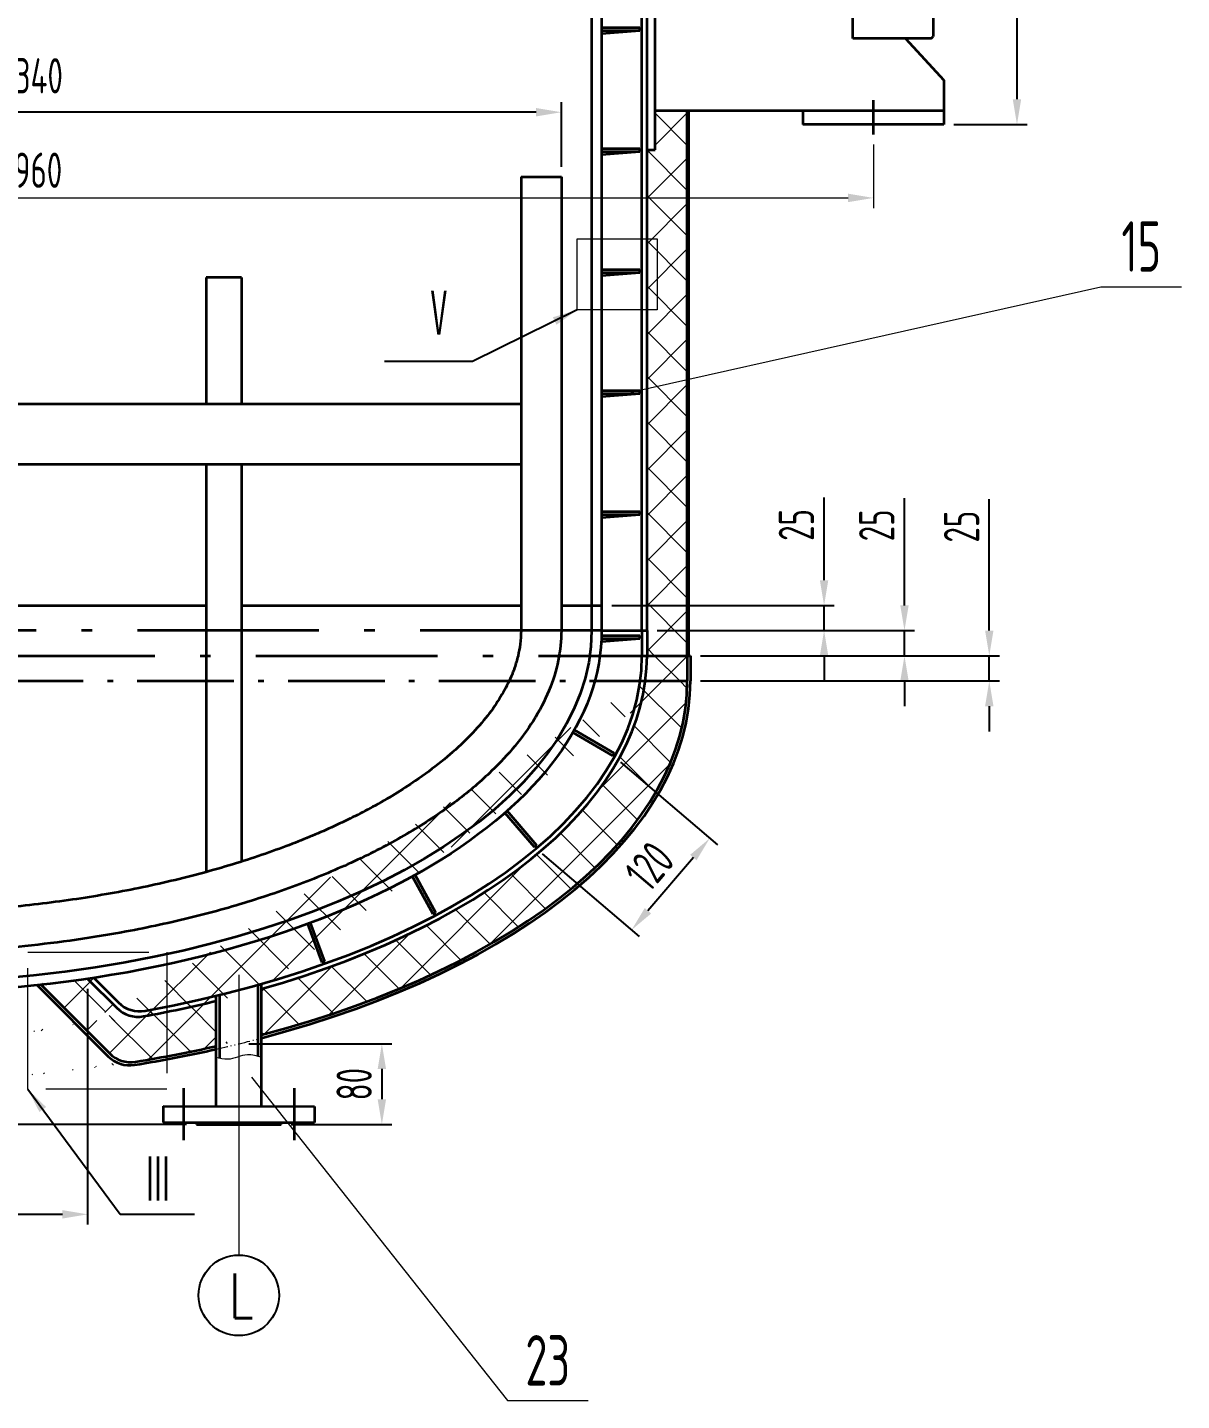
# Model space of a CAD drawing. Header units: millimetres. Extents: x -5840 to 100, y -65 to 8345.
# Drawn here: x -3761 to -2616, y 4146 to 5508 of the extents above; entities that cross this region are included whole.
import ezdxf
from ezdxf.enums import TextEntityAlignment as Align

# ---------------------------------------------------------------- set-up
doc = ezdxf.new("R2010")
doc.units = ezdxf.units.MM
doc.linetypes.add('ACAD_ISO10W100', pattern=[18.7, 12, -3, 0.7, -3])
doc.linetypes.add('ACAD_ISO12W100', pattern=[22.4, 12, -3, 0.7, -3, 0.7, -3])
doc.layers.get('Defpoints').update_dxf_attribs({"color": 2})
for name, color, linetype, lineweight in [('中心线', 1, 'ACAD_ISO10W100', 18), ('中粗线', 4, 'Continuous', 35), ('双点划线', 3, 'ACAD_ISO12W100', 18), ('文本', 7, 'Continuous', 18), ('标注', 7, 'Continuous', 18), ('细实线', 7, 'Continuous', 18)]:
    doc.layers.add(name, color=color, linetype=linetype, lineweight=lineweight)
doc.styles.add('HGCAD', font='gbenor.shx', dxfattribs={"width": 0.75, "bigfont": 'gbcbig.shx'})
doc.styles.add('HZTXT', font='TXT.SHX', dxfattribs={"width": 0.75, "bigfont": 'HZTXT'})
doc.dimstyles.new('HGCAD', dxfattribs={"dimtxt": 3.5, "dimasz": 2.5, "dimexe": 1, "dimexo": 1, "dimgap": 1, "dimtad": 1, "dimdec": 0, "dimdsep": 46, "dimtxsty": 'HGCAD', "dimcen": 0, "dimadec": 0, "dimazin": 0, "dimtfac": 0.375, "dimtmove": 2, "dimatfit": 0, "dimfxl": 0, "dimtzin": 0, "dimarcsym": 0})
doc.dimstyles.new('HGCAD$0', dxfattribs={"dimscale": 15, "dimtxt": 3.5, "dimasz": 2.5, "dimexe": 1, "dimexo": 1, "dimgap": 1, "dimtad": 1, "dimdec": 0, "dimdsep": 46, "dimtxsty": 'HGCAD', "dimcen": 0, "dimadec": 0, "dimazin": 0, "dimtfac": 1, "dimtmove": 0, "dimatfit": 0, "dimfxl": 0, "dimarcsym": 0})
pattern_1 = [(135, (-91.61951186706574, -93.66729906465844), (-22.45064030267288, -22.45064030267288), []), (225, (-91.61951186706574, -93.66729906465844), (22.45064030267288, -22.45064030267288), [])]

# ---------------------------------------------------------------- blocks, each defined once
blk = doc.blocks.new('*D22')
at = {"layer": 'Defpoints', "color": 0, "ltscale": 10}
for p in [(-4571.367367849912, 5423.56752662197), (-4571.367367849912, 5359.383240003253), (-3231.36736784991, 5359.383240003255)]:
    blk.add_point(p, dxfattribs=at)
at = {"layer": '标注', "color": 0, "lineweight": -2, "ltscale": 10}
for p, q in [((-4571.367367849912, 5369.383240003253), (-4571.367367849912, 5433.56752662197)), ((-3256.36736784991, 5423.56752662197), (-4546.367367849912, 5423.56752662197)), ((-3231.36736784991, 5369.383240003255), (-3231.36736784991, 5433.56752662197))]:
    blk.add_line(p, q, dxfattribs=at)
at = {"layer": '标注', "color": 0, "ltscale": 10}
for points in [[(-4546.367367849912, 5427.734193288637), (-4546.367367849912, 5419.400859955303), (-4571.367367849912, 5423.56752662197)], [(-3256.36736784991, 5427.734193288637), (-3256.36736784991, 5419.400859955303), (-3231.36736784991, 5423.56752662197)]]:
    blk.add_solid(points, dxfattribs=at)
at = {"layer": '标注', "color": 0, "ltscale": 10, "insert": (-3768.65101204699, 5454.432911237354), "char_height": 35, "attachment_point": 5, "style": 'HGCAD'}
blk.add_mtext('Dj1340', dxfattribs=at)
blk = doc.blocks.new('*D25')
at = {"layer": 'Defpoints', "color": 0, "ltscale": 10}
for p in [(-3191.36736784991, 6154.383240003256), (-2851.772080871377, 5411.407493096675), (-2779.248827024676, 5411.407493096675)]:
    blk.add_point(p, dxfattribs=at)
at = {"layer": '标注', "color": 0, "lineweight": -2, "ltscale": 10}
for p, q in [((-3181.36736784991, 6154.383240003256), (-2769.248827024676, 6154.383240003256)), ((-2779.248827024676, 6129.383240003256), (-2779.248827024676, 5436.407493096675)), ((-2841.772080871377, 5411.407493096675), (-2769.248827024676, 5411.407493096675))]:
    blk.add_line(p, q, dxfattribs=at)
at = {"layer": '标注', "color": 0, "ltscale": 10}
for points in [[(-2783.415493691342, 6129.383240003256), (-2775.082160358009, 6129.383240003256), (-2779.248827024676, 6154.383240003256)], [(-2783.415493691342, 5436.407493096675), (-2775.082160358009, 5436.407493096675), (-2779.248827024676, 5411.407493096675)]]:
    blk.add_solid(points, dxfattribs=at)
at = {"layer": '标注', "color": 0, "ltscale": 10, "insert": (-2806.748827024677, 5782.895366549965), "char_height": 35, "attachment_point": 5, "rotation": 90, "style": 'HGCAD'}
blk.add_mtext('743', dxfattribs=at)
blk = doc.blocks.new('*D26')
at = {"layer": 'Defpoints', "color": 0, "ltscale": 10}
for p in [(-3191.36736784991, 4934.383240003256), (-3146.36736784991, 4909.407493096675), (-2970.658407955648, 4909.407493096675)]:
    blk.add_point(p, dxfattribs=at)
at = {"layer": '标注', "color": 0, "lineweight": -2, "ltscale": 10}
for p, q in [((-2970.658407955648, 4959.383240003256), (-2970.658407955648, 5041.358969276979)), ((-3181.36736784991, 4934.383240003256), (-2960.658407955648, 4934.383240003256)), ((-2970.658407955648, 4909.407493096675), (-2970.658407955648, 4934.383240003256)), ((-3136.36736784991, 4909.407493096675), (-2960.658407955648, 4909.407493096675)), ((-2970.658407955648, 4884.407493096675), (-2970.658407955648, 4859.407493096675))]:
    blk.add_line(p, q, dxfattribs=at)
at = {"layer": '标注', "color": 0, "ltscale": 10}
for points in [[(-2974.825074622315, 4959.383240003256), (-2966.491741288982, 4959.383240003256), (-2970.658407955648, 4934.383240003256)], [(-2974.825074622315, 4884.407493096675), (-2966.491741288982, 4884.407493096675), (-2970.658407955648, 4909.407493096675)]]:
    blk.add_solid(points, dxfattribs=at)
at = {"layer": '标注', "color": 0, "ltscale": 10, "insert": (-2998.158407955649, 5014.195507738517), "char_height": 35, "attachment_point": 5, "rotation": 90, "style": 'HGCAD'}
blk.add_mtext('25', dxfattribs=at)
blk = doc.blocks.new('*D27')
at = {"layer": 'Defpoints', "color": 0, "ltscale": 10}
for p in [(-3146.36736784991, 4909.407493096675), (-3103.367367848855, 4884.407493096675), (-2890.885993957053, 4884.407493096675)]:
    blk.add_point(p, dxfattribs=at)
at = {"layer": '标注', "color": 0, "lineweight": -2, "ltscale": 10}
for p, q in [((-2890.885993957053, 4934.407493096675), (-2890.885993957053, 5040.89787771206)), ((-3136.36736784991, 4909.407493096675), (-2880.885993957053, 4909.407493096675)), ((-2890.885993957053, 4884.407493096675), (-2890.885993957053, 4909.407493096675)), ((-3093.367367848855, 4884.407493096675), (-2880.885993957053, 4884.407493096675)), ((-2890.885993957053, 4859.407493096675), (-2890.885993957053, 4834.407493096675))]:
    blk.add_line(p, q, dxfattribs=at)
at = {"layer": '标注', "color": 0, "ltscale": 10}
for points in [[(-2895.05266062372, 4934.407493096675), (-2886.719327290387, 4934.407493096675), (-2890.885993957053, 4909.407493096675)], [(-2895.05266062372, 4859.407493096675), (-2886.719327290387, 4859.407493096675), (-2890.885993957053, 4884.407493096675)]]:
    blk.add_solid(points, dxfattribs=at)
at = {"layer": '标注', "color": 0, "ltscale": 10, "insert": (-2918.385993957054, 5013.734416173598), "char_height": 35, "attachment_point": 5, "rotation": 90, "style": 'HGCAD'}
blk.add_mtext('25', dxfattribs=at)
blk = doc.blocks.new('*D28')
at = {"layer": 'Defpoints', "color": 0, "ltscale": 10}
for p in [(-3103.367367848855, 4884.407493096675), (-3103.367367848854, 4859.407493096675), (-2806.748827024675, 4859.407493096675)]:
    blk.add_point(p, dxfattribs=at)
at = {"layer": '标注', "color": 0, "lineweight": -2, "ltscale": 10}
for p, q in [((-2806.748827024675, 4909.407493096675), (-2806.748827024675, 5039.6692447674)), ((-3093.367367848855, 4884.407493096675), (-2796.748827024675, 4884.407493096675)), ((-2806.748827024675, 4859.407493096675), (-2806.748827024675, 4884.407493096675)), ((-3093.367367848854, 4859.407493096675), (-2796.748827024675, 4859.407493096675)), ((-2806.748827024675, 4834.407493096675), (-2806.748827024675, 4809.407493096675))]:
    blk.add_line(p, q, dxfattribs=at)
at = {"layer": '标注', "color": 0, "ltscale": 10}
for points in [[(-2810.915493691341, 4909.407493096675), (-2802.582160358008, 4909.407493096675), (-2806.748827024675, 4884.407493096675)], [(-2810.915493691341, 4834.407493096675), (-2802.582160358008, 4834.407493096675), (-2806.748827024675, 4859.407493096675)]]:
    blk.add_solid(points, dxfattribs=at)
at = {"layer": '标注', "color": 0, "ltscale": 10, "insert": (-2834.248827024675, 5012.505783228939), "char_height": 35, "attachment_point": 5, "rotation": 90, "style": 'HGCAD'}
blk.add_mtext('25', dxfattribs=at)
blk = doc.blocks.new('*D32')
at = {"layer": 'Defpoints', "color": 0, "ltscale": 10}
for p in [(-5100.025631693221, 7516.576579277655), (-3970.36736784991, 7516.576579277655), (-3593.367348816778, 4419.524494426892)]:
    blk.add_point(p, dxfattribs=at)
at = {"layer": '标注', "color": 0, "lineweight": -2, "ltscale": 10}
for p, q in [((-3980.36736784991, 7516.576579277655), (-5110.025631693221, 7516.576579277655)), ((-5100.025631693222, 4444.524494426892), (-5100.025631693221, 7491.576579277655)), ((-3603.367348816778, 4419.524494426892), (-5110.025631693222, 4419.524494426892))]:
    blk.add_line(p, q, dxfattribs=at)
at = {"layer": '标注', "color": 0, "ltscale": 10}
for points in [[(-5104.192298359888, 7491.576579277655), (-5095.858965026554, 7491.576579277655), (-5100.025631693221, 7516.576579277655)], [(-5104.192298359889, 4444.524494426892), (-5095.858965026555, 4444.524494426892), (-5100.025631693222, 4419.524494426892)]]:
    blk.add_solid(points, dxfattribs=at)
at = {"layer": '标注', "color": 0, "ltscale": 10, "insert": (-5127.525631693223, 5968.050536852272), "char_height": 35, "attachment_point": 5, "rotation": 90, "style": 'HGCAD'}
blk.add_mtext('～3100', dxfattribs=at)
blk = doc.blocks.new('*D53')
at = {"layer": 'Defpoints', "color": 0, "ltscale": 10}
for p in [(-4101.367289137561, 4563.961274546095), (-3701.367446603898, 4563.961274539896), (-3701.367446603898, 4330.335624396434)]:
    blk.add_point(p, dxfattribs=at)
at = {"layer": '标注', "color": 0, "lineweight": -2, "ltscale": 10}
for p, q in [((-4101.367289137561, 4553.961274546095), (-4101.367289137561, 4320.335624396434)), ((-3701.367446603898, 4553.961274539896), (-3701.367446603898, 4320.335624396434)), ((-4076.367289137561, 4330.335624396434), (-3726.367446603898, 4330.335624396434))]:
    blk.add_line(p, q, dxfattribs=at)
at = {"layer": '标注', "color": 0, "ltscale": 10}
for points in [[(-4076.367289137561, 4334.502291063101), (-4076.367289137561, 4326.168957729767), (-4101.367289137561, 4330.335624396434)], [(-3726.367446603898, 4334.502291063101), (-3726.367446603898, 4326.168957729767), (-3701.367446603898, 4330.335624396434)]]:
    blk.add_solid(points, dxfattribs=at)
at = {"layer": '标注', "color": 0, "ltscale": 10, "insert": (-3901.367367870729, 4357.835624396434), "char_height": 35, "attachment_point": 5, "style": 'HGCAD'}
blk.add_mtext('%%c400', dxfattribs=at)
blk = doc.blocks.new('*D55')
at = {"layer": 'Defpoints', "color": 0, "ltscale": 10}
for p in [(-3551.299477206404, 4499.501140699943), (-3509.367386883043, 4419.444524862965), (-3409.442513555157, 4419.444524862965)]:
    blk.add_point(p, dxfattribs=at)
at = {"layer": '细实线', "color": 0, "lineweight": -2, "ltscale": 10}
for p, q in [((-3541.299477206404, 4499.501140699943), (-3399.442513555157, 4499.501140699943)), ((-3409.442513555157, 4474.501140699943), (-3409.442513555157, 4444.444524862965)), ((-3499.367386883043, 4419.444524862965), (-3399.442513555157, 4419.444524862965))]:
    blk.add_line(p, q, dxfattribs=at)
at = {"layer": '细实线', "color": 0, "ltscale": 10}
for points in [[(-3413.609180221824, 4474.501140699943), (-3405.275846888491, 4474.501140699943), (-3409.442513555157, 4499.501140699943)], [(-3413.609180221824, 4444.444524862965), (-3405.275846888491, 4444.444524862965), (-3409.442513555157, 4419.444524862965)]]:
    blk.add_solid(points, dxfattribs=at)
at = {"layer": '细实线', "color": 0, "ltscale": 10, "insert": (-3436.942513555158, 4459.472832781454), "char_height": 35, "attachment_point": 5, "rotation": 90, "style": 'HGCAD'}
blk.add_mtext('80', dxfattribs=at)
blk = doc.blocks.new('*D56')
at = {"layer": 'Defpoints', "color": 0, "ltscale": 10}
for p in [(-3180.322719199195, 4785.291307175115), (-3257.845810958675, 4694.417254095065), (-3161.690613794921, 4612.388909147028)]:
    blk.add_point(p, dxfattribs=at)
at = {"layer": '细实线', "color": 0, "lineweight": -2, "ltscale": 10}
for p, q in [((-3172.714911687872, 4778.801217432234), (-3076.559714524117, 4696.772872484198)), ((-3250.238003447351, 4687.927164352184), (-3154.082806283596, 4605.898819404148)), ((-3100.392746392643, 4684.243443448769), (-3145.465389437719, 4631.408427925338))]:
    blk.add_line(p, q, dxfattribs=at)
at = {"layer": '细实线', "color": 0, "ltscale": 10}
for points in [[(-3103.562666189027, 4686.947647508302), (-3097.222826596258, 4681.539239389234), (-3084.167522035442, 4703.262962227078)], [(-3148.635309234104, 4634.112631984872), (-3142.295469641334, 4628.704223865804), (-3161.690613794921, 4612.388909147028)]]:
    blk.add_solid(points, dxfattribs=at)
at = {"layer": '细实线', "color": 0, "ltscale": 10, "insert": (-3143.850538571322, 4675.673682479975), "char_height": 35, "attachment_point": 5, "rotation": 49.53307560936761, "style": 'HGCAD'}
blk.add_mtext('120', dxfattribs=at)

msp = doc.modelspace()

# ---------------------------------------------------------------- hatches: boundary and pattern name
at = {"layer": '细实线', "ltscale": 10}
h = msp.add_hatch(dxfattribs=at)
h.set_pattern_fill('ANSI37', color=256, scale=10, angle=90, style=0)
h.set_pattern_definition(pattern_1)
h.paths.add_polyline_path([(-3138.367367849909, 5386.407493096674), (-3146.36736784991, 5386.407493096676), (-3146.36736784991, 5338.581511034252), (-3106.36736784991, 5338.581511034252), (-3106.36736784991, 5425.407493096675), (-3138.36736784991, 5425.407493096675)])
h = msp.add_hatch(dxfattribs=at)
h.set_pattern_fill('ANSI37', color=256, scale=10, angle=90, style=0)
h.set_pattern_definition(pattern_1)
h.paths.add_polyline_path([(-3106.36736784991, 5338.581511034252), (-3146.36736784991, 5338.581511034253), (-3146.36736784991, 4909.407493096675), (-3146.367367849911, 4884.407493096675), (-3106.367367849909, 4884.407493096675)])
h = msp.add_hatch(dxfattribs=at)
h.set_pattern_fill('ANSI37', color=256, scale=10, angle=90, style=0)
h.set_pattern_definition(pattern_1)
edge = h.paths.add_edge_path()
edge.add_line((-3106.367367848855, 4884.407493096675), (-3146.367367849911, 4884.407493096675))
edge.add_ellipse((-3901.36736784991, 4884.407493096675), major_axis=(-755, 9.245777971358948e-14), ratio=0.5033112582781457, start_angle=176.2278163149429, end_angle=180, ccw=False)
edge.add_line((-3148.003055892893, 4859.407493096675), (-3106.367367848855, 4859.407493096675))
edge.add_line((-3106.367367848855, 4859.407493096675), (-3106.367367848855, 4884.407493096675))
h = msp.add_hatch(dxfattribs=at)
h.set_pattern_fill('ANSI37', color=256, scale=10, angle=90, style=0)
h.set_pattern_definition(pattern_1)
edge = h.paths.add_edge_path()
edge.add_ellipse((-3901.367367848854, 4859.407493096675), major_axis=(-795.0000000000005, 9.735620512887904e-14), ratio=0.4999999999999997, start_angle=117.9418364905117, end_angle=180)
edge.add_line((-3106.367367848854, 4859.407493096675), (-3148.003055892893, 4859.407493096675))
edge.add_ellipse((-3901.36736784991, 4884.407493096675), major_axis=(-755, 9.245777971358948e-14), ratio=0.5033112582781457, start_angle=119.5643107665253, end_angle=176.2278163149429, ccw=False)
edge.add_line((-3528.850241711105, 4553.882567970965), (-3528.850241711105, 4508.246564627236))
h = msp.add_hatch(dxfattribs=at)
h.set_pattern_fill('ANSI37', color=256, scale=10, angle=90, style=0)
h.set_pattern_definition(pattern_1)
edge = h.paths.add_edge_path()
edge.add_ellipse((-3901.36736784991, 4884.407493096675), major_axis=(-755, 9.245777971358948e-14), ratio=0.5033112582781457, start_angle=109.77186292632791, end_angle=115.70880445816599, ccw=False)
edge.add_arc((-3651.310128448779, 4556.330363255971), 30.00000000000042, 225.0000000000037, 280.9104880557554, ccw=False)
edge.add_line((-3672.523331884375, 4535.117159820373), (-3701.367446603898, 4563.961274539896))
edge.add_ellipse((-3901.36736784991, 4909.383240003256), major_axis=(710, 0), ratio=0.5070422535211268, start_angle=282.5034544636976, end_angle=286.36109690050387, ccw=False)
edge.add_line((-3747.653449780206, 4557.9213759084), (-3679.80595039165, 4490.073876519844))
edge.add_arc((-3658.592746956062, 4511.287079955449), 29.99999999999986, 225.0000000000246, 279.3076459321448)
edge.add_ellipse((-3901.367367848854, 4859.407493096675), major_axis=(-795.0000000000005, 9.735620512887904e-14), ratio=0.4999999999999997, start_angle=108.1484513576143, end_angle=114.3287261568561)
edge.add_line((-3573.850221318462, 4497.206748091717), (-3573.850221318461, 4542.023551855709))
h = msp.add_hatch(color=256, dxfattribs=at)
edge = h.paths.add_edge_path()
edge.add_ellipse((-3901.36736784991, 4909.383240003256), major_axis=(710, 0), ratio=0.5070422535211268, start_angle=286.36109690050387, end_angle=286.8783198975436, ccw=False)
edge.add_line((-3701.367446603896, 4563.961274539895), (-3698.761413078396, 4561.355241014395))
edge.add_line((-3698.761413078396, 4561.355241014395), (-3695.225879172462, 4564.890774920328))

# ---------------------------------------------------------------- linework, layer by layer
at = {"layer": 'Defpoints'}
msp.add_circle((-3551.36736784991, 4249.966556015614), 40, dxfattribs=at)
at = {"layer": '中心线', "ltscale": 15}
msp.add_line((-3551.367367849911, 4567.899558795874), (-3551.36736784991, 4393.647787266309), dxfattribs=at)
at = {"layer": '中粗线', "ltscale": 15}
for p, q in [((-3201.36736784991, 6154.383240003256), (-3201.36736784991, 4934.383240003256)), ((-3191.36736784991, 6156.383240003256), (-3191.367367849911, 4934.383240003257)), ((-3151.36736784991, 4909.407493096675), (-3151.36736784991, 5911.883240003256)), ((-3146.36736784991, 4909.407493096675), (-3146.36736784991, 5911.883240003256)), ((-3191.36736784991, 5507.581779378886), (-3153.36736784991, 5507.581779378886)), ((-3191.36736784991, 5501.698709434399), (-3153.36736784991, 5504.581779378886)), ((-3191.36736784991, 5504.581779378886), (-3153.36736784991, 5504.581779378886)), ((-3153.36736784991, 5504.581779378886), (-3153.36736784991, 5507.581779378886)), ((-3191.36736784991, 5387.581779378886), (-3153.36736784991, 5387.581779378886)), ((-3191.36736784991, 5381.698709434399), (-3153.36736784991, 5384.581779378886)), ((-3191.36736784991, 5384.581779378886), (-3153.36736784991, 5384.581779378886)), ((-3153.36736784991, 5384.581779378886), (-3153.36736784991, 5387.581779378886)), ((-3271.36736784991, 5359.383240003258), (-3271.36736784991, 4909.383240003256)), ((-3231.36736784991, 5359.383240003255), (-3231.36736784991, 4909.383240003256)), ((-3191.36736784991, 5267.581779378886), (-3153.36736784991, 5267.581779378886)), ((-3191.36736784991, 5261.698709434399), (-3153.36736784991, 5264.581779378886)), ((-3191.36736784991, 5264.581779378886), (-3153.36736784991, 5264.581779378886)), ((-3153.36736784991, 5264.581779378886), (-3153.36736784991, 5267.581779378886)), ((-3191.36736784991, 5147.581779378886), (-3153.36736784991, 5147.581779378886)), ((-3191.36736784991, 5141.698709434399), (-3153.36736784991, 5144.581779378886)), ((-3191.36736784991, 5144.581779378886), (-3153.36736784991, 5144.581779378886)), ((-3153.36736784991, 5144.581779378886), (-3153.36736784991, 5147.581779378886)), ((-3191.36736784991, 5027.581779378886), (-3153.36736784991, 5027.581779378886)), ((-3153.36736784991, 5024.581779378886), (-3153.36736784991, 5027.581779378886)), ((-3191.36736784991, 5021.698709434399), (-3153.36736784991, 5024.581779378886)), ((-3191.36736784991, 5024.581779378886), (-3153.36736784991, 5024.581779378886)), ((-3868.867367849911, 4934.383240003257), (-3583.86736784991, 4934.383240003257)), ((-3548.86736784991, 4934.383240003256), (-3271.36736784991, 4934.383240003257)), ((-3231.367367849911, 4934.383240003257), (-3191.36736784991, 4934.383240003256)), ((-3201.36736784991, 4934.383240003256), (-3201.36736784991, 4909.383240003256)), ((-3191.36736784991, 4934.383240003256), (-3191.36736784991, 4909.383240003256)), ((-3191.640012882768, 4909.407493096675), (-3146.36736784991, 4909.407493096675)), ((-3191.36736784991, 4904.581779378886), (-3153.36736784991, 4904.581779378886)), ((-3153.36736784991, 4901.581779378886), (-3153.36736784991, 4904.581779378886)), ((-3151.36736784991, 4909.407493096675), (-3151.36736784991, 4884.407493096675)), ((-3146.36736784991, 4909.407493096675), (-3146.36736784991, 4884.407493096675)), ((-3191.36736784991, 4901.581779378886), (-3153.36736784991, 4901.581779378886)), ((-3191.36736784991, 4898.698709434399), (-3153.36736784991, 4901.581779378886)), ((-3532.250675342422, 4486.994308791605), (-3532.250675342422, 4557.967273717869)), ((-3528.850241711105, 4437.463081068963), (-3528.850241711105, 4558.934379486163)), ((-3573.850221318461, 4437.505921906781), (-3573.850221318461, 4547.052887848764)), ((-3570.25252687142, 4485.060112517723), (-3570.25252687142, 4547.932025163354)), ((-3626.350197527046, 4437.555902884234), (-3626.365429824937, 4421.555910134952)), ((-3626.350197527046, 4437.555902884234), (-3476.35026550252, 4437.413100091509)), ((-3476.35026550252, 4437.413100091509), (-3476.365497800411, 4421.413107342227)), ((-3626.365429824937, 4421.555910134952), (-3476.365497800411, 4421.413107342227)), ((-3593.365444779542, 4421.524493520552), (-3593.367348816778, 4419.524494426892)), ((-3593.367348816778, 4419.524494426892), (-3509.367386883043, 4419.444524862965)), ((-3509.367386883043, 4419.444524862965), (-3509.365482845807, 4421.444523956627))]:
    msp.add_line(p, q, dxfattribs=at)
at = {"layer": '中粗线', "ltscale": 8}
for p, q in [((-3138.367367849909, 5386.407493096675), (-3138.367367849909, 5701.407493096675)), ((-2889.978695999303, 5496.83150739327), (-2851.772080871377, 5455.407493096675)), ((-2851.772080871377, 5455.407493096675), (-2851.772080871377, 5411.407493096675)), ((-3138.367367849909, 5425.407493096675), (-2851.772080871377, 5425.407493096675)), ((-3106.36736784991, 4884.407493096675), (-3106.36736784991, 5425.407493096675)), ((-3104.86736784991, 4884.407493096675), (-3104.86736784991, 5425.407493096675)), ((-2991.772080871377, 5425.407493096675), (-2991.772080871377, 5411.407493096675)), ((-2851.772080871377, 5411.407493096675), (-2991.772080871377, 5411.407493096675)), ((-3146.367367849909, 5386.407493096675), (-3138.367367849909, 5386.407493096675)), ((-3146.36736784991, 4884.407493096675), (-3103.367367848855, 4884.407493096675)), ((-3106.367367848855, 4884.407493096675), (-3106.367367848855, 4859.407493096675)), ((-3103.367367848855, 4884.407493096675), (-3103.367367848855, 4859.407493096675)), ((-3180.322719199195, 4785.291307175115), (-3219.987412080862, 4808.201493000618)), ((-3178.884600222214, 4787.925125704767), (-3218.48693245887, 4810.799292243051)), ((-3180.322719199195, 4785.291307175115), (-3178.822239577204, 4787.889106417548)), ((-3257.845810958675, 4694.417254095065), (-3287.391281194798, 4728.587080624028)), ((-3255.557033359597, 4696.356940330534), (-3285.121967847921, 4730.549277590107)), ((-3257.845810958675, 4694.417254095065), (-3255.576497611798, 4696.379451061143)), ((-3358.457144855577, 4627.94479342704), (-3379.127920915255, 4665.493301767233)), ((-3355.805222881011, 4629.348272428778), (-3376.499837786296, 4666.940084082332)), ((-3468.806832176112, 4580.183070237996), (-3482.986453401388, 4618.525925555432)), ((-3465.979969937101, 4581.188195690376), (-3480.172695115633, 4619.566485168981)), ((-3358.457144855577, 4627.94479342704), (-3355.805222881011, 4629.348272428778)), ((-3468.806832176112, 4580.183070237996), (-3465.993073890359, 4581.223629851545))]:
    msp.add_line(p, q, dxfattribs=at)
at = {"layer": '中粗线'}
for p, q in [((-2942.266054143104, 5496.83150739327), (-2942.266054143104, 5546.83150739327)), ((-2862.266054143104, 5544.831507393299), (-2862.266054143104, 5498.831507393168)), ((-2935.078554143133, 5496.83150739327), (-2942.266054143104, 5496.831507393197)), ((-2864.266054143104, 5496.83150739327), (-2935.078554143133, 5496.83150739327)), ((-2864.266054143104, 5496.83150739327), (-2862.266054143104, 5498.831507393168))]:
    msp.add_line(p, q, dxfattribs=at)
at = {"layer": '中粗线', "color": 1, "linetype": 'ACAD_ISO10W100', "ltscale": 8}
for p, q in [((-2921.772080871377, 5401.407493096675), (-2921.772080871377, 5435.407493096675)), ((-4699.367367848854, 4859.407493096676), (-3103.367367848854, 4859.407493096675))]:
    msp.add_line(p, q, dxfattribs=at)
at = {"layer": '中粗线', "ltscale": 10}
for p, q in [((-3271.36736784991, 5359.383240003258), (-3231.36736784991, 5359.383240003255)), ((-3583.86736784991, 5259.706331487231), (-3583.86736784991, 5134.383240003256)), ((-3548.867367849909, 5259.706331487232), (-3583.86736784991, 5259.706331487231)), ((-3548.867367849909, 5259.706331487232), (-3548.867367849909, 5134.383240003256)), ((-3858.867367849909, 5134.383240003256), (-3271.36736784991, 5134.383240003257)), ((-3858.86736784991, 5074.383240003256), (-3271.36736784991, 5074.383240003257)), ((-3583.86736784991, 5074.383240003256), (-3583.86736784991, 4669.85081480642)), ((-3548.867367849909, 5074.383240003256), (-3548.86736784991, 4680.145264306066)), ((-3701.367446603898, 4563.961274539896), (-3672.523331884375, 4535.117159820373)), ((-3695.225879172464, 4564.890774920328), (-3670.779657889571, 4540.444553637435)), ((-3751.472287336292, 4557.497572777365), (-3680.870460511489, 4486.895745952565)), ((-3747.653449780206, 4557.9213759084), (-3679.80595039165, 4490.073876519844))]:
    msp.add_line(p, q, dxfattribs=at)
at = {"layer": '中粗线', "color": 1, "linetype": 'ACAD_ISO10W100', "ltscale": 15}
for p, q in [((-3191.36736784991, 4909.383240003256), (-4611.367367849911, 4909.383240003256)), ((-4656.367367849911, 4884.407493096675), (-3146.36736784991, 4884.407493096675)), ((-3606.333186168402, 4455.415099347649), (-3606.382111212276, 4404.024274872889)), ((-3496.333236017083, 4455.310377299651), (-3496.382161060958, 4403.919552824892))]:
    msp.add_line(p, q, dxfattribs=at)
at = {"layer": '中粗线'}
for centre, start, end in [((-3649.566454453975, 4561.657757073036), 225.0000000000037, 280.3440863852385), ((-3651.310128448778, 4556.33036325597), 225.0000000000031, 280.2552478811753), ((-3659.657257075891, 4508.108949388167), 225.0000000000061, 279.2593548092087), ((-3658.592746956053, 4511.287079955451), 225.0000000000141, 279.3076459323131)]:
    msp.add_arc(centre, 30, start, end, dxfattribs=at)
at = {"layer": '中粗线', "ltscale": 15, "extrusion": (0, 0, -1)}
for major_axis, ratio, end_param in [((710, 0), 0.5070422535211268, 1.408107783428512), ((700, 0), 0.5, 1.405762483763781)]:
    msp.add_ellipse((-3901.36736784991, 4909.383240003256), major_axis=major_axis, ratio=ratio, start_param=0, end_param=end_param, dxfattribs=at)
at = {"layer": '中粗线', "ltscale": 15}
for major_axis, ratio, start_param, end_param in [((-750, 9.18454765366783e-14), 0.5, 1.920816672723014, 3.141592653589793), ((-755, 9.245777971358948e-14), 0.5033112582781457, 2.086790890753572, 3.141592653589793), ((-755, 9.245777971358948e-14), 0.5033112582781457, 1.915880434112319, 2.01949961134129)]:
    msp.add_ellipse((-3901.36736784991, 4884.407493096675), major_axis=major_axis, ratio=ratio, start_param=start_param, end_param=end_param, dxfattribs=at)
at = {"layer": '中粗线', "ltscale": 8}
for major_axis, ratio, start_param, end_param in [((-795.0000000000005, 9.735620512887904e-14), 0.4999999999999997, 2.058473372608222, 3.141592653589793), ((-798.0000000000005, 9.772358703502576e-14), 0.50187969924812, 2.056480409643767, 3.141592653589793), ((-795.0000000000005, 9.735620512887904e-14), 0.4999999999999997, 1.887546557123301, 1.995412701048102), ((-798.0000000000005, 9.772358703502576e-14), 0.50187969924812, 1.884878723896867, 1.993713649702701)]:
    msp.add_ellipse((-3901.367367848854, 4859.407493096675), major_axis=major_axis, ratio=ratio, start_param=start_param, end_param=end_param, dxfattribs=at)
at = {"layer": '中粗线', "ltscale": 15}
for points, knots in [([(-3271.36736784991, 4909.383240003256), (-3271.36736784991, 4904.864391028148), (-3271.656024344507, 4900.356553806587), (-3272.736345317976, 4891.99429580345), (-3273.437788987107, 4888.151913325315), (-3275.28657745692, 4880.373219397501), (-3276.434820188638, 4876.433861881964), (-3279.814176851956, 4866.714948862798), (-3282.296507705298, 4860.871601405949), (-3288.370502517496, 4848.920748318638), (-3291.96367095159, 4842.812624954974), (-3300.352198478575, 4830.388893450613), (-3305.145848665337, 4824.077091561586), (-3315.989610501575, 4811.336065427834), (-3322.034906049705, 4804.912142219154), (-3335.390924938873, 4792.055894467559), (-3342.699083260344, 4785.624729870074), (-3358.551913149576, 4772.863276043689), (-3367.0995453434, 4766.529803266637), (-3389.207068180898, 4751.449315070258), (-3403.375554351524, 4742.797969835869), (-3431.454034609791, 4727.465757369177), (-3445.038250556377, 4720.689929714807), (-3473.619160586335, 4707.691680184964), (-3488.620196415488, 4701.46658391622), (-3522.415195895933, 4688.705439962494), (-3541.433082372768, 4682.283374813171), (-3580.924483854508, 4670.428071077919), (-3601.394667459267, 4664.996798607082), (-3643.524374635858, 4655.218671662265), (-3665.179563766162, 4650.872026912425), (-3709.397845298581, 4643.336574855217), (-3731.959683182885, 4640.146372128795), (-3777.698254077684, 4634.974836306747), (-3800.87837245118, 4632.992417012723), (-3835.734450478303, 4630.955922356986), (-3847.290034705964, 4630.43398833812), (-3858.867367849909, 4630.063379385651)], [0, 0, 0, 0, 0.06447594765557293, 0.06447594765557293, 0.1182971834192718, 0.1182971834192718, 0.1721184191829707, 0.1721184191829707, 0.2488538144514918, 0.2488538144514918, 0.3255892097200129, 0.3255892097200129, 0.402324604988534, 0.402324604988534, 0.479060000257055, 0.479060000257055, 0.5557953955255761, 0.5557953955255761, 0.6325307907940971, 0.6325307907940971, 0.7413956276691478, 0.7413956276691478, 0.8326970365866132, 0.8326970365866132, 0.9239984455040786, 0.9239984455040786, 1.030096672367488, 1.030096672367488, 1.136194899230897, 1.136194899230897, 1.242293126094306, 1.242293126094306, 1.348391352957715, 1.348391352957715, 1.454489579821125, 1.454489579821125, 1.506837286238874, 1.506837286238874, 1.506837286238874, 1.506837286238874]), ([(-3231.36736784991, 4909.383240003256), (-3231.36736784991, 4899.487546328105), (-3232.377190832844, 4889.588005400157), (-3236.460499218153, 4869.713014955981), (-3239.53736762747, 4859.736125419582), (-3247.855421147915, 4839.709369965349), (-3253.097998733176, 4829.663312073084), (-3264.753035149559, 4811.291280735548), (-3270.818776433302, 4802.962935094247), (-3284.506402223137, 4786.42358740063), (-3292.125600766012, 4778.213846651326), (-3310.885759255823, 4760.086360680592), (-3322.430798635447, 4750.227254797827), (-3347.752320227985, 4731.025818181481), (-3361.526866138354, 4721.683127299663), (-3391.149716005789, 4703.67654058095), (-3406.99722917932, 4695.012199026227), (-3440.575876458343, 4678.501191827868), (-3458.307398563477, 4670.654855990824), (-3495.439038694432, 4655.896946776328), (-3514.839862787273, 4648.985592493474), (-3555.078866530484, 4636.197865213864), (-3575.916408571135, 4630.320237401176), (-3618.782228728322, 4619.681626453454), (-3640.809117997477, 4614.919062015687), (-3695.88343162888, 4604.699652123669), (-3729.441617576835, 4599.891864406303), (-3794.913746918823, 4593.166485765224), (-3826.738790139587, 4591.045330809035), (-3858.711502768684, 4590.048160297405)], [0, 0, 0, 0, 0.1023818531691176, 0.1023818531691176, 0.2047637063382353, 0.2047637063382353, 0.3071455595073529, 0.3071455595073529, 0.3923186143354135, 0.3923186143354135, 0.4774916691634741, 0.4774916691634741, 0.5829145116539319, 0.5829145116539319, 0.6883373541443898, 0.6883373541443898, 0.7937601966348476, 0.7937601966348476, 0.8991830391253055, 0.8991830391253055, 1.004605881615763, 1.004605881615763, 1.110028724106221, 1.110028724106221, 1.215451566596679, 1.215451566596679, 1.368170981371227, 1.368170981371227, 1.508482598296001, 1.508482598296001, 1.508482598296001, 1.508482598296001])]:
    msp.add_open_spline(points, degree=3, knots=knots, dxfattribs=at)
at = {"layer": '双点划线', "ltscale": 10}
for points in [[(-3215.513636505515, 5297.933597716594), (-3136.148925241323, 5297.933597716594), (-3136.148925241323, 5227.489379818955), (-3215.513636505515, 5227.489379818955)], [(-3760.787785407578, 4590.373737608232), (-3622.824624155226, 4590.373737608232), (-3622.824624155226, 4454.404314484193), (-3760.787785407578, 4454.404314484193)]]:
    msp.add_lwpolyline(points, close=True, dxfattribs=at)
at = {"layer": '双点划线'}
msp.add_ellipse((-3901.367367848854, 4859.407493096675), major_axis=(-798.0000000000005, 9.772358703502576e-14), ratio=0.50187969924812, start_param=1.993713649702701, end_param=2.056480409643767, dxfattribs=at)
at = {"layer": '文本', "ltscale": 10}
for p, q in [((-3162.259488993848, 5145.909226267264), (-2695.980473624317, 5250.366337580534)), ((-3538.838911673556, 4466.349794908288), (-3284.866604989053, 4145.607233739942))]:
    msp.add_line(p, q, dxfattribs=at)
at = {"layer": '文本', "color": 4, "ltscale": 10}
for p, q in [((-2695.980473624317, 5250.366337580534), (-2615.980473624317, 5250.366337580534)), ((-3284.866604989053, 4145.607233739942), (-3204.866604989053, 4145.607233739942))]:
    msp.add_line(p, q, dxfattribs=at)
at = {"layer": '标注', "ltscale": 10}
for p, q in [((-2921.772080871377, 5391.407493096675), (-2921.772080871377, 5328.581511034252)), ((-3833.852335778196, 5338.581511034252), (-2946.772080871377, 5338.581511034252))]:
    msp.add_line(p, q, dxfattribs=at)
msp.add_solid([(-2946.772080871377, 5342.748177700919), (-2946.772080871377, 5334.414844367585), (-2921.772080871377, 5338.581511034252)], dxfattribs=at)
at = {"layer": '细实线', "ltscale": 10}
for p, q in [((-3695.225879172464, 4564.890774920328), (-3698.761413078397, 4561.355241014396)), ((-3551.36736784991, 4393.647787266309), (-3551.36736784991, 4289.966556015614))]:
    msp.add_line(p, q, dxfattribs=at)
at = {"layer": '细实线', "ltscale": 15}
msp.add_open_spline([(-3528.850241711105, 4485.939505620373), (-3533.509951357064, 4487.421471412299), (-3544.799693496825, 4490.982945500254), (-3559.558175190269, 4482.230444994389), (-3569.990226823759, 4484.965011449847), (-3573.850221318461, 4485.951007709586)], degree=3, knots=[0.1001241328660891, 0.1001241328660891, 0.1001241328660891, 0.1001241328660891, 14.30486099185758, 34.51774904163341, 45.91553682527166, 45.91553682527166, 45.91553682527166, 45.91553682527166], dxfattribs=at)

# ---------------------------------------------------------------- texts
at = {"layer": 'Defpoints', "style": 'HZTXT', "width": 0.75}
msp.add_text('L', height=44.10002022695738, dxfattribs=at).set_placement((-3560.943562884296, 4227.415538901387))
at = {"layer": '文本', "color": 3, "ltscale": 10, "style": 'HGCAD', "width": 0.75}
for s, p in [('15', (-2655.980473624317, 5290.366337580534)), ('23', (-3244.866604989053, 4185.607233739942))]:
    msp.add_text(s, height=50, dxfattribs=at).set_placement(p, align=Align.MIDDLE)
at = {"layer": '文本', "ltscale": 10, "insert": (-3366.45358883906, 5247.966214648211), "char_height": 50, "width": 80.45378274910763, "attachment_point": 1, "style": 'HGCAD'}
msp.add_mtext('Ⅴ', dxfattribs=at)
at = {"layer": '标注', "ltscale": 10, "insert": (-3765.886348682728, 5366.081511034252), "char_height": 35, "attachment_point": 5, "style": 'HGCAD'}
msp.add_mtext('%%c1960', dxfattribs=at)
at = {"layer": '细实线', "ltscale": 10, "insert": (-3645.110704412597, 4389.185416406079), "char_height": 50, "width": 60.31282627223118, "attachment_point": 1, "style": 'HGCAD'}
msp.add_mtext('Ⅲ', dxfattribs=at)

# ---------------------------------------------------------------- dimensions: what is measured, and where the dimension line sits
at = {"layer": '标注', "ltscale": 10}
dim = msp.add_linear_dim(base=(-5100.025631693221, 7516.576579277655), p1=(-3593.367348816778, 4419.524494426892), p2=(-3970.36736784991, 7516.576579277655), angle=90, text='～3100', dimstyle='HGCAD$0', override={"dimscale": 10}, dxfattribs=at)
dim.commit()
dim.dimension.update_dxf_attribs({"geometry": '*D32', "text_midpoint": (-5100.025631693223, 5968.050536852272), "dimtype": 160})
dim = msp.add_linear_dim(base=(-2779.248827024676, 5411.407493096675), p1=(-3191.36736784991, 6154.383240003256), p2=(-2851.772080871377, 5411.407493096675), angle=90, dimstyle='HGCAD$0', override={"dimscale": 10}, dxfattribs=at)
dim.commit()
dim.dimension.update_dxf_attribs({"geometry": '*D25', "text_midpoint": (-2806.748827024677, 5782.895366549965)})
dim = msp.add_linear_dim(base=(-4571.367367849912, 5423.56752662197), p1=(-3231.36736784991, 5359.383240003255), p2=(-4571.367367849912, 5359.383240003253), dimstyle='HGCAD$0', override={"dimscale": 10, "dimpost": 'Dj<>'}, dxfattribs=at)
dim.commit()
dim.dimension.update_dxf_attribs({"geometry": '*D22', "text_midpoint": (-3768.65101204699, 5423.56752662197), "dimtype": 160})
for base, p1, p2, picture, middle in [((-2970.658407955648, 4909.407493096675), (-3191.36736784991, 4934.383240003256), (-3146.36736784991, 4909.407493096675), '*D26', (-2970.658407955649, 5014.195507738517)), ((-2890.885993957053, 4884.407493096675), (-3146.36736784991, 4909.407493096675), (-3103.367367848855, 4884.407493096675), '*D27', (-2890.885993957054, 5013.734416173598)), ((-2806.748827024675, 4859.407493096675), (-3103.367367848855, 4884.407493096675), (-3103.367367848854, 4859.407493096675), '*D28', (-2806.748827024675, 5012.505783228939))]:
    dim = msp.add_linear_dim(base=base, p1=p1, p2=p2, angle=90, dimstyle='HGCAD$0', override={"dimscale": 10}, dxfattribs=at)
    dim.commit()
    dim.dimension.update_dxf_attribs({"geometry": picture, "text_midpoint": middle, "dimtype": 160})
dim = msp.add_linear_dim(base=(-3701.367446603898, 4330.335624396434), p1=(-4101.367289137561, 4563.961274546095), p2=(-3701.367446603898, 4563.961274539896), dimstyle='HGCAD$0', override={"dimscale": 10, "dimpost": '%%c<>'}, dxfattribs=at)
dim.commit()
dim.dimension.update_dxf_attribs({"geometry": '*D53', "text_midpoint": (-3901.367367870729, 4357.835624396434)})
at = {"layer": '细实线', "ltscale": 10}
dim = msp.add_aligned_dim(p1=(-3180.322719199195, 4785.291307175115), p2=(-3257.845810958675, 4694.417254095065), distance=126.39015514079614, text='120', dimstyle='HGCAD$0', override={"dimscale": 10}, dxfattribs=at)
dim.commit()
dim.dimension.update_dxf_attribs({"geometry": '*D56', "text_midpoint": (-3143.850538571322, 4675.673682479975)})
dim = msp.add_linear_dim(base=(-3409.442513555157, 4419.444524862965), p1=(-3551.299477206404, 4499.501140699943), p2=(-3509.367386883043, 4419.444524862965), angle=90, dimstyle='HGCAD$0', override={"dimscale": 10}, dxfattribs=at)
dim.commit()
dim.dimension.update_dxf_attribs({"geometry": '*D55', "text_midpoint": (-3436.942513555158, 4459.472832781454)})

# ---------------------------------------------------------------- leaders
at = {"layer": '文本', "ltscale": 10}
msp.add_leader([(-3215.513636505515, 5227.489379818955), (-3319.358737291877, 5176.420597241791), (-3406.680573840815, 5176.420597241791)], dimstyle='HGCAD', override={"dimscale": 10, "dimgap": 1, "dimtad": 0, "dimtfac": 1, "dimtmove": 0, "dimtzin": 8}, dxfattribs=at)
at = {"layer": '细实线', "ltscale": 10}
msp.add_leader([(-3760.787785407578, 4454.404314484193), (-3669.112097225952, 4330.499794326312), (-3595.24504977699, 4330.499794326312)], dimstyle='HGCAD', override={"dimscale": 10, "dimgap": 1, "dimtad": 0, "dimtfac": 1, "dimtmove": 0, "dimtzin": 8}, dxfattribs=at)

doc.saveas('drawing.dxf')
